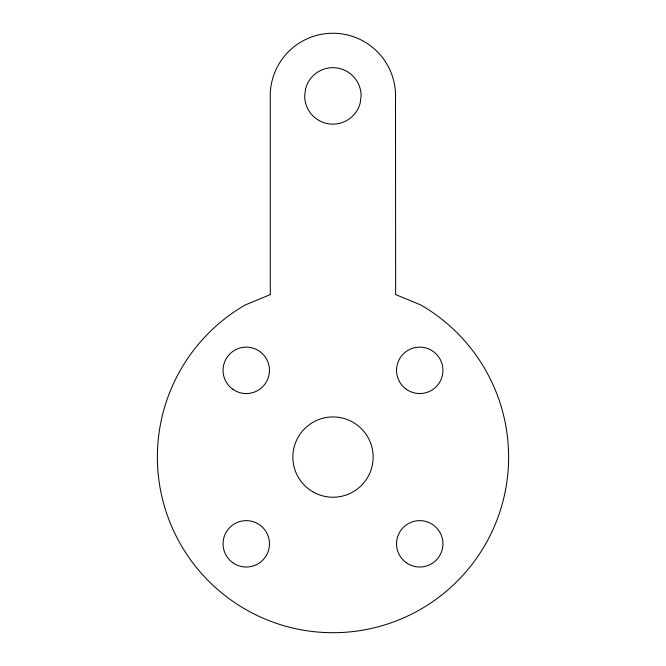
<?xml version="1.0" encoding="UTF-8"?>
<svg xmlns="http://www.w3.org/2000/svg" width="666" height="666" viewBox="0 0 666 666"><rect width="100%" height="100%" fill="white"/><g stroke="black" fill="none" stroke-linecap="round" stroke-linejoin="round"><path stroke-width="1" d="M305.627 88.603L304.67 95.912A28.222 28.222 0 0 0 360.156 103.213L361.114 95.912A28.222 28.222 0 0 0 305.627 88.603M270.279 294.597L245.188 304.995A175.616 175.616 0 0 0 198.468 569.971A175.616 175.616 0 0 0 467.532 569.971A175.616 175.616 0 0 0 420.812 304.995L395.637 294.563L395.504 98.518A62.662 62.662 0 0 0 335.498 33.3A62.662 62.662 0 0 0 270.279 93.298L270.279 294.597M406.368 389.31A23.21 23.21 0 0 0 442.848 372.444A23.21 23.21 0 0 0 409.998 349.275A23.21 23.21 0 0 0 406.368 389.31M232.884 389.31A23.21 23.21 0 0 0 269.372 372.444A23.21 23.21 0 0 0 236.522 349.275A23.21 23.21 0 0 0 232.884 389.31M312.928 491.849A40.143 40.143 0 0 0 373.143 457.084A40.143 40.143 0 0 0 312.928 422.319A40.143 40.143 0 0 0 312.928 491.849M406.368 562.787A23.21 23.21 0 0 0 442.848 545.92A23.21 23.21 0 0 0 409.998 522.76A23.21 23.21 0 0 0 406.368 562.787M232.884 562.787A23.21 23.21 0 0 0 269.372 545.92A23.21 23.21 0 0 0 236.522 522.76A23.21 23.21 0 0 0 232.884 562.787"/></g></svg>
